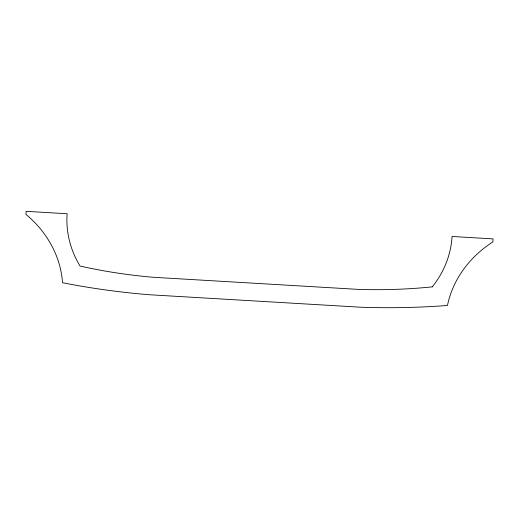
<?xml version="1.0" encoding="UTF-8"?>
<svg xmlns="http://www.w3.org/2000/svg" width="519" height="519" viewBox="0 0 519 519"><rect width="100%" height="100%" fill="white"/><g stroke="black" fill="none" stroke-linecap="round" stroke-linejoin="round"><path stroke-width="0.78" d="M432.256 286.871C443.771 272.579 451.043 254.855 452.055 236.476L493.05 238.896L492.849 241.964A111.546 107.894 -3.2 0 0 476.585 254.582C462.105 268.135 451.452 285.95 447.469 305.464A753.082 728.429 -3.2 0 1 360.03 307.177L149.031 294.721A753.082 728.429 -3.2 0 1 62.514 282.732A96.216 93.063 -3.2 0 0 59.114 263.697C55.351 250.943 48.844 239.077 40.398 228.821A111.708 108.056 -3.2 0 0 25.95 214.399L26.158 211.33L67.152 213.75C65.705 232.019 70.526 250.495 80.075 266.072A536.056 518.507 -3.2 0 0 152.93 277.256L358.486 289.394A536.056 518.507 -3.2 0 0 432.256 286.871"/></g></svg>
